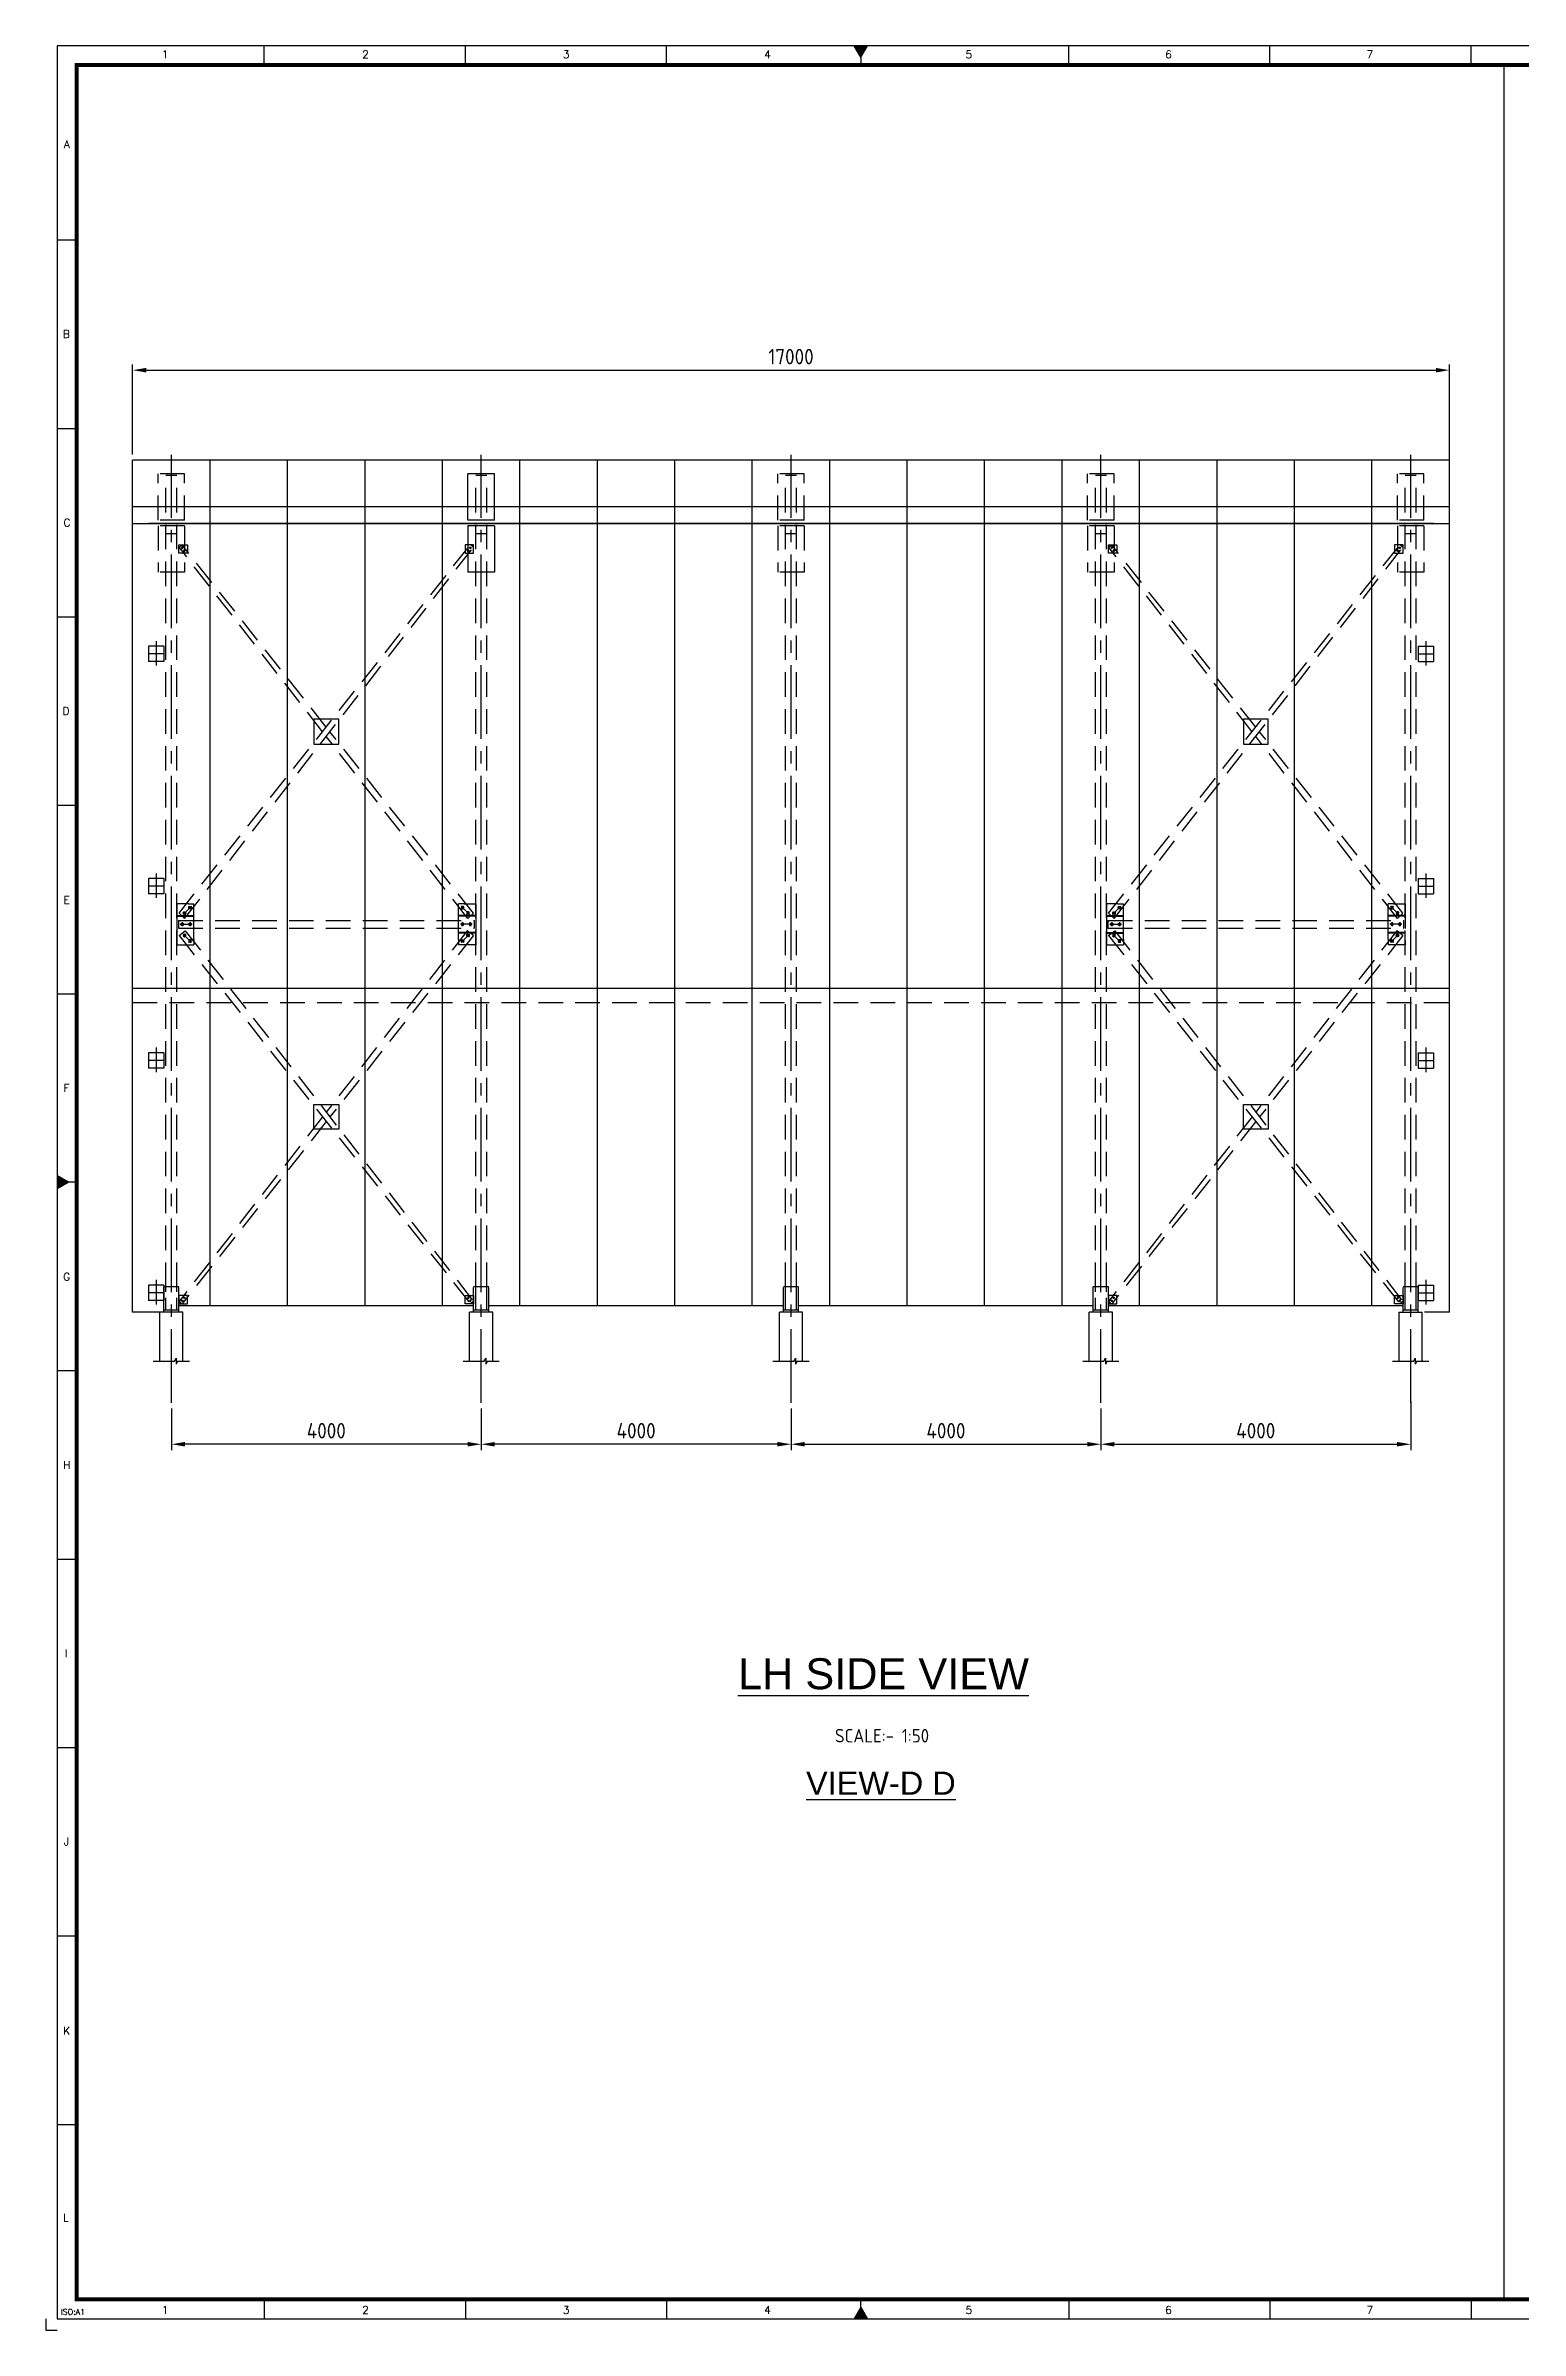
# Model space of a CAD drawing. Header units: millimetres. Extents: x -66 to 3621, y -1 to 3307.
# Drawn here: x 944 to 1325, y 2714 to 3304 of the extents above; entities that cross this region are included whole.
import ezdxf
from ezdxf.enums import TextEntityAlignment as Align

# ---------------------------------------------------------------- set-up
doc = ezdxf.new("R2010")
doc.units = ezdxf.units.MM
doc.linetypes.add('CENTER2', pattern=[28.575, 19.05, -3.175, 3.175, -3.175])
doc.linetypes.add('DASHED2', pattern=[9.525, 6.35, -3.175])
for name, color, linetype in [('BORDER', 6, 'Continuous'), ('MAIN-1', 7, 'Continuous'), ('MAIN-2', 7, 'Continuous')]:
    doc.layers.add(name, color=color, linetype=linetype)
doc.styles.add('ACISOTS', font='isocp.shx')
doc.styles.add('ROMANS', font='romans.shx', dxfattribs={"width": 0.8})
doc.styles.get("Standard").update_dxf_attribs({"font": 'arial.ttf'})
doc.dimstyles.new('ISO-25', dxfattribs={"dimtxt": 4, "dimasz": 3.5, "dimexe": 1.5, "dimexo": 1.5, "dimgap": 1.5, "dimtad": 1, "dimtxsty": 'Standard', "dimcen": 0, "dimadec": 0, "dimazin": 0, "dimtfac": 1, "dimtmove": 0, "dimatfit": 3, "dimfxl": 1, "dimarcsym": 0})

# ---------------------------------------------------------------- blocks, each defined once
blk = doc.blocks.new('A1B')
at = {"layer": 'BORDER', "color": 1}
for p, q in [((56.44, 585), (56.44, 590)), ((56.44, 585), (56.44, 590)), ((108.38, 585), (108.38, 590)), ((108.38, 585), (108.38, 590)), ((160.31, 585), (160.31, 590)), ((160.31, 585), (160.31, 590)), ((264.19, 585), (264.19, 590)), ((316.12, 585), (316.12, 590)), ((368.06, 585), (368.06, 590)), ((3, 539.83), (8, 539.83)), ((3, 491.17), (8, 491.17)), ((3, 442.5), (8, 442.5)), ((3, 393.84), (8, 393.84)), ((3, 345.17), (8, 345.17)), ((3, 247.84), (8, 247.84)), ((3, 199.17), (8, 199.17)), ((3, 150.51), (8, 150.51)), ((3, 101.84), (8, 101.84)), ((3, 53.17), (8, 53.17)), ((56.44, 8), (56.44, 3)), ((108.38, 8), (108.38, 3)), ((160.31, 8), (160.31, 3)), ((264.19, 8), (264.19, 3)), ((316.12, 8), (316.12, 3)), ((368.06, 8), (368.06, 3))]:
    blk.add_line(p, q, dxfattribs=at)
at = {"layer": 'BORDER'}
for p, q in [((210.5, 587), (208.77, 590)), ((210.5, 590), (210.5, 585)), ((210.5, 587), (212.23, 590)), ((210.5, 588), (210.5, 585)), ((210.5, 588), (210.5, 585)), ((6, 296.5), (3, 298.23)), ((8, 296.5), (3, 296.5)), ((6, 296.5), (3, 294.77)), ((210.5, 6), (208.77, 3)), ((210.5, 5), (210.5, 8)), ((210.5, 5), (210.5, 8)), ((210.5, 3), (210.5, 8)), ((210.5, 6), (212.23, 3))]:
    blk.add_line(p, q, dxfattribs=at)
blk.add_lwpolyline([(837, 3), (837, 590), (3, 590), (3, 3)], close=True, dxfattribs=at)
at = {"layer": 'BORDER', "const_width": 1}
blk.add_lwpolyline([(8, 8), (832, 8), (832, 585), (8, 585)], close=True, dxfattribs=at)
at = {"layer": 'BORDER', "color": 1}
blk.add_lwpolyline([(0, 3), (0, 0), (3, 0)], dxfattribs=at)
at = {"layer": 'BORDER'}
for points in [[(212.23, 590), (208.77, 590), (210.5, 587)], [(3, 298.23), (3, 294.77), (6, 296.5)], [(212.23, 3), (208.77, 3), (210.5, 6)]]:
    blk.add_solid(points, dxfattribs=at)
at = {"layer": 'BORDER', "color": 1, "style": 'ROMANS'}
for s, height, p in [('1', 2, (30.81, 586.75)), ('2', 2, (82.56, 586.75)), ('3', 2, (134.41, 586.75)), ('4', 2, (186.37, 586.75)), ('5', 2, (238.32, 586.75)), ('6', 2, (289.89, 586.75)), ('7', 2, (341.88, 586.75)), ('A', 2, (5.48, 563.52)), ('B', 2, (5.35, 514.55)), ('C', 2, (5.49, 465.84)), ('D', 2, (5.25, 417.17)), ('E', 2, (5.39, 368.4)), ('F', 2, (5.34, 319.81)), ('G', 2, (5.44, 271.07)), ('H', 2, (5.43, 222.46)), ('I', 2, (5.31, 173.82)), ('J', 2, (5.33, 125.23)), ('K', 2, (5.38, 76.36)), ('L', 2, (5.2, 28.07)), ('1', 2, (30.81, 4.25)), ('2', 2, (82.56, 4.25)), ('3', 2, (134.41, 4.25)), ('4', 2, (186.37, 4.25)), ('5', 2, (238.32, 4.25)), ('6', 2, (289.89, 4.25)), ('7', 2, (341.88, 4.25)), ('ISO:A1', 1.5, (7.03, 4))]:
    blk.add_text(s, height=height, dxfattribs=at).set_placement(p, align=Align.CENTER)
blk = doc.blocks.new('*D6201')
at = {"color": 0, "lineweight": -2}
for p, q in [((1216.71, 2952.35), (1216.71, 2941.66)), ((1296.71, 2954.16), (1296.71, 2941.66)), ((1220.21, 2943.16), (1293.21, 2943.16))]:
    blk.add_line(p, q, dxfattribs=at)
at = {"color": 0}
for points in [[(1220.21, 2943.75), (1220.21, 2942.58), (1216.71, 2943.16)], [(1293.21, 2942.58), (1293.21, 2943.75), (1296.71, 2943.16)]]:
    blk.add_solid(points, dxfattribs=at)
at = {"layer": 'Defpoints', "color": 0}
for p in [(1216.71, 2953.85), (1296.71, 2955.66), (1296.71, 2943.16)]:
    blk.add_point(p, dxfattribs=at)
at = {"color": 0, "insert": (1256.71, 2946.66), "char_height": 4, "attachment_point": 5, "style": 'ACISOTS'}
blk.add_mtext('4000', dxfattribs=at)
blk = doc.blocks.new('*D6202')
at = {"color": 0, "lineweight": -2}
for p, q in [((1136.71, 2952.35), (1136.71, 2941.66)), ((1216.71, 2952.35), (1216.71, 2941.66)), ((1140.21, 2943.16), (1213.21, 2943.16))]:
    blk.add_line(p, q, dxfattribs=at)
at = {"color": 0}
for points in [[(1140.21, 2943.75), (1140.21, 2942.58), (1136.71, 2943.16)], [(1213.21, 2942.58), (1213.21, 2943.75), (1216.71, 2943.16)]]:
    blk.add_solid(points, dxfattribs=at)
at = {"layer": 'Defpoints', "color": 0}
for p in [(1136.71, 2953.85), (1216.71, 2953.85), (1216.71, 2943.16)]:
    blk.add_point(p, dxfattribs=at)
at = {"color": 0, "insert": (1176.71, 2946.66), "char_height": 4, "attachment_point": 5, "style": 'ACISOTS'}
blk.add_mtext('4000', dxfattribs=at)
blk = doc.blocks.new('*D6203')
at = {"color": 0, "lineweight": -2}
for p, q in [((1056.71, 2952.35), (1056.71, 2941.66)), ((1136.71, 2952.35), (1136.71, 2941.66)), ((1133.21, 2943.16), (1060.21, 2943.16))]:
    blk.add_line(p, q, dxfattribs=at)
at = {"color": 0}
for points in [[(1060.21, 2943.75), (1060.21, 2942.58), (1056.71, 2943.16)], [(1133.21, 2942.58), (1133.21, 2943.75), (1136.71, 2943.16)]]:
    blk.add_solid(points, dxfattribs=at)
at = {"layer": 'Defpoints', "color": 0}
for p in [(1056.71, 2953.85), (1136.71, 2953.85), (1056.71, 2943.16)]:
    blk.add_point(p, dxfattribs=at)
at = {"color": 0, "insert": (1096.71, 2946.66), "char_height": 4, "attachment_point": 5, "style": 'ACISOTS'}
blk.add_mtext('4000', dxfattribs=at)
blk = doc.blocks.new('*D6204')
at = {"color": 0, "lineweight": -2}
for p, q in [((976.71, 2952.35), (976.71, 2941.66)), ((1056.71, 2952.35), (1056.71, 2941.66)), ((1053.21, 2943.16), (980.21, 2943.16))]:
    blk.add_line(p, q, dxfattribs=at)
at = {"color": 0}
for points in [[(980.21, 2943.75), (980.21, 2942.58), (976.71, 2943.16)], [(1053.21, 2942.58), (1053.21, 2943.75), (1056.71, 2943.16)]]:
    blk.add_solid(points, dxfattribs=at)
at = {"layer": 'Defpoints', "color": 0}
for p in [(976.71, 2953.85), (1056.71, 2953.85), (976.71, 2943.16)]:
    blk.add_point(p, dxfattribs=at)
at = {"color": 0, "insert": (1016.71, 2946.66), "char_height": 4, "attachment_point": 5, "style": 'ACISOTS'}
blk.add_mtext('4000', dxfattribs=at)
blk = doc.blocks.new('A$7E966B1D25363')
at = {"layer": 'MAIN-1'}
for p, q in [((0.1, 1.6), (0, 1.5)), ((0, 1.5), (0.1, 1.4)), ((0.2, 1.8), (0.1, 1.8)), ((0.1, 1.8), (0.1, 1.7)), ((0.1, 1.7), (0.1, 1.6)), ((0.1, 1.4), (0.1, 1.3)), ((0.1, 1.3), (0.1, 1.2)), ((0.1, 1.2), (0.2, 1.2)), ((0.3, 2), (0.2, 1.9)), ((0.2, 1.9), (0.2, 1.8)), ((0.2, 1.2), (0.2, 1.1)), ((0.2, 1.1), (0.3, 1)), ((0.4, 2.1), (0.3, 2.1)), ((0.3, 2.1), (0.3, 2)), ((0.3, 1), (0.3, 0.9)), ((0.3, 0.9), (0.4, 0.9)), ((0.5, 2.3), (0.4, 2.2)), ((0.4, 2.2), (0.4, 2.1)), ((0.4, 0.9), (0.4, 0.8)), ((0.4, 0.8), (0.5, 0.7)), ((0.6, 2.5), (0.5, 2.4)), ((0.5, 2.4), (0.5, 2.4)), ((0.5, 2.4), (0.5, 2.3)), ((0.5, 0.7), (0.5, 0.6)), ((0.5, 0.6), (0.5, 0.6)), ((0.5, 0.6), (0.6, 0.5)), ((0.7, 2.7), (0.6, 2.6)), ((0.6, 2.6), (0.6, 2.5)), ((0.6, 0.5), (0.6, 0.4)), ((0.6, 0.4), (0.7, 0.3)), ((0.8, 2.8), (0.7, 2.7)), ((0.7, 2.7), (0.7, 2.7)), ((0.7, 0.3), (0.7, 0.3)), ((0.7, 0.3), (0.8, 0.2)), ((0.9, 3), (0.8, 2.9)), ((0.8, 2.9), (0.8, 2.8)), ((0.8, 0.2), (0.8, 0.1)), ((0.8, 0.1), (0.9, 0)), ((1, 3), (0.9, 3)), ((0.9, 0), (1, 0)), ((1.1, 3), (1, 3)), ((1, 0), (1.1, 0)), ((1.2, 3), (1.1, 3)), ((1.1, 0), (1.2, 0)), ((1.3, 3), (1.2, 3)), ((1.2, 0), (1.3, 0)), ((1.4, 3), (1.3, 3)), ((1.3, 3), (1.3, 3)), ((1.3, 0), (1.3, 0)), ((1.3, 0), (1.4, 0)), ((1.5, 3), (1.4, 3)), ((1.4, 0), (1.5, 0)), ((1.6, 3), (1.5, 3)), ((1.5, 0), (1.6, 0)), ((1.7, 3), (1.6, 3)), ((1.6, 0), (1.7, 0)), ((1.8, 3), (1.7, 3)), ((1.7, 0), (1.8, 0)), ((1.9, 3), (1.8, 3)), ((1.8, 0), (1.9, 0)), ((2, 3), (1.9, 3)), ((1.9, 3), (1.9, 3)), ((1.9, 0), (1.9, 0)), ((1.9, 0), (2, 0)), ((2.1, 3), (2, 3)), ((2, 0), (2.1, 0)), ((2.2, 3), (2.1, 3)), ((2.1, 0), (2.2, 0)), ((2.3, 3), (2.2, 3)), ((2.2, 0), (2.3, 0)), ((2.4, 3), (2.3, 3)), ((2.3, 0), (2.4, 0)), ((2.5, 3), (2.4, 3)), ((2.4, 0), (2.5, 0)), ((2.6, 3), (2.5, 3)), ((2.5, 0), (2.6, 0)), ((2.6, 2.9), (2.6, 3)), ((2.7, 2.8), (2.6, 2.9)), ((2.6, 0.1), (2.7, 0.2)), ((2.6, 0), (2.6, 0.1)), ((2.7, 2.7), (2.7, 2.8)), ((2.8, 2.7), (2.7, 2.7)), ((2.7, 0.2), (2.7, 0.3)), ((2.7, 0.3), (2.8, 0.3)), ((2.8, 2.6), (2.8, 2.7)), ((2.9, 2.5), (2.8, 2.6)), ((2.8, 0.4), (2.9, 0.5)), ((2.8, 0.3), (2.8, 0.4)), ((2.9, 2.4), (2.9, 2.5)), ((3, 2.4), (2.9, 2.4)), ((2.9, 0.5), (2.9, 0.6)), ((2.9, 0.6), (3, 0.6)), ((3, 2.3), (3, 2.4)), ((3.1, 2.2), (3, 2.3)), ((3, 0.7), (3.1, 0.8)), ((3, 0.6), (3, 0.7)), ((3.1, 2.1), (3.1, 2.2)), ((3.2, 2), (3.1, 2.1)), ((3.1, 2.1), (3.1, 2.1)), ((3.1, 0.9), (3.2, 1)), ((3.1, 0.8), (3.1, 0.9)), ((3.1, 0.9), (3.1, 0.9)), ((3.2, 1.9), (3.2, 2)), ((3.3, 1.8), (3.2, 1.9)), ((3.2, 1.1), (3.3, 1.2)), ((3.2, 1), (3.2, 1.1)), ((3.4, 1.7), (3.3, 1.8)), ((3.3, 1.8), (3.3, 1.8)), ((3.3, 1.2), (3.4, 1.3)), ((3.3, 1.2), (3.3, 1.2)), ((3.4, 1.6), (3.4, 1.7)), ((3.5, 1.5), (3.4, 1.6)), ((3.4, 1.4), (3.5, 1.5)), ((3.4, 1.3), (3.4, 1.4))]:
    blk.add_line(p, q, dxfattribs=at)
for radius, start, end in [(1.37, 0, 180), (1.37, 180, 0), (1, 0, 180), (1, 180, 0), (0.865, 0, 180), (0.865, 180, 0)]:
    blk.add_arc((1.7, 1.5), radius, start, end, dxfattribs=at)
at = {"layer": 'MAIN-2'}
for p, q in [((0, 1.5), (0, 1.5)), ((0.9, 3), (0.9, 3)), ((0.9, 0), (0.9, 0)), ((2.6, 3), (2.6, 3)), ((2.6, 0), (2.6, 0)), ((3.5, 1.5), (3.5, 1.5))]:
    blk.add_line(p, q, dxfattribs=at)
for radius, start, end in [(1.37, 0, 180), (1.37, 180, 0), (1, 0, 180), (1, 180, 0)]:
    blk.add_arc((1.7, 1.5), radius, start, end, dxfattribs=at)
blk = doc.blocks.new('*D6205')
at = {"color": 0, "lineweight": -2}
for p, q in [((966.71, 3198.78), (966.71, 3222.04)), ((1306.71, 3198.78), (1306.71, 3222.04)), ((970.21, 3220.54), (1303.21, 3220.54))]:
    blk.add_line(p, q, dxfattribs=at)
at = {"color": 0}
for points in [[(970.21, 3221.12), (970.21, 3219.95), (966.71, 3220.54)], [(1303.21, 3219.95), (1303.21, 3221.12), (1306.71, 3220.54)]]:
    blk.add_solid(points, dxfattribs=at)
at = {"layer": 'Defpoints', "color": 0}
for p in [(1306.71, 3220.54), (966.71, 3197.28), (1306.71, 3197.28)]:
    blk.add_point(p, dxfattribs=at)
at = {"color": 0, "insert": (1136.71, 3224.04), "char_height": 4, "attachment_point": 5, "style": 'ACISOTS'}
blk.add_mtext('17000', dxfattribs=at)
blk = doc.blocks.new('A$7E9AD11132629D')
for p, q in [((1.66, 0.77), (1.66, 13.43)), ((7.66, 0.77), (7.66, 13.43)), ((0, 0.77), (5.45, 0.77)), ((5.45, 0.77), (5.86, 1.53)), ((5.86, 1.53), (5.86, 0)), ((6.26, 0.77), (5.86, 0)), ((6.26, 0.77), (9.32, 0.77))]:
    blk.add_line(p, q)

msp = doc.modelspace()

# ---------------------------------------------------------------- linework, layer by layer
for p, q in [((1320.7232, 3299.33669), (1320.7232, 2722.33669)), ((1306.70716, 2977.27745), (1306.70716, 3198.6336)), ((1060.13516, 3193.79365), (1053.27916, 3193.79365)), ((1053.27916, 3181.80035), (1053.27916, 3193.79365)), ((1058.12516, 3193.35513), (1055.28916, 3193.35513)), ((1060.13516, 3181.80035), (1060.13516, 3193.79365)), ((1302.62516, 3180.91725), (970.78916, 3180.91725)), ((1060.13516, 3181.80035), (1053.27916, 3181.80035)), ((1060.13516, 3180.3546), (1053.27916, 3180.3546)), ((1053.27916, 3180.3546), (1053.27916, 3168.34835)), ((1060.13516, 3180.3546), (1060.13516, 3168.34835)), ((1053.71534, 3174.85554), (1054.0881, 3174.48279)), ((1053.71534, 3174.85554), (1054.0881, 3174.48279)), ((1054.71532, 3174.83751), (1053.90716, 3175.42648)), ((1058.12516, 3178.25458), (1055.28916, 3178.25458)), ((1053.20261, 3174.07529), (1053.57536, 3173.70254)), ((1053.20261, 3174.07529), (1053.57536, 3173.70254)), ((1060.13516, 3168.34835), (1053.27916, 3168.34835)), ((978.69674, 3080.32525), (980.12129, 3078.90069)), ((978.69674, 3080.32525), (980.12129, 3078.90069)), ((979.7382, 3079.9525), (981.89792, 3082.11222)), ((979.7382, 3080.698), (980.4837, 3079.9525)), ((981.15241, 3082.11222), (981.89792, 3081.36671)), ((1052.26192, 3082.11222), (1051.51641, 3081.36671)), ((1053.67613, 3079.9525), (1051.51641, 3082.11222)), ((1053.67613, 3080.698), (1052.93062, 3079.9525)), ((1054.71759, 3080.32525), (1053.29303, 3078.90069)), ((1054.71759, 3080.32525), (1053.29303, 3078.90069)), ((1218.69674, 3080.32525), (1220.12129, 3078.90069)), ((1219.7382, 3079.9525), (1221.89792, 3082.11222)), ((1219.7382, 3080.698), (1220.4837, 3079.9525)), ((1221.15241, 3082.11222), (1221.89792, 3081.36671)), ((978.52516, 3078.43946), (978.52516, 3076.43946)), ((978.69674, 3074.55368), (980.31304, 3075.73162)), ((978.99801, 3077.43946), (982.05231, 3077.43946)), ((979.52516, 3077.96662), (979.52516, 3076.91231)), ((979.7382, 3074.18093), (980.4837, 3074.92643)), ((979.7382, 3074.92643), (981.89792, 3072.76671)), ((979.7382, 3074.18093), (980.4837, 3074.92643)), ((979.7382, 3074.92643), (981.89792, 3072.76671)), ((981.52516, 3077.96662), (981.52516, 3076.91231)), ((1054.41631, 3077.43946), (1051.36201, 3077.43946)), ((1053.67613, 3074.92643), (1051.51641, 3072.76671)), ((1053.67613, 3074.92643), (1051.51641, 3072.76671)), ((1051.88916, 3077.96662), (1051.88916, 3076.91231)), ((1053.67613, 3074.18093), (1052.93062, 3074.92643)), ((1053.67613, 3074.18093), (1052.93062, 3074.92643)), ((1054.71759, 3074.55368), (1053.10128, 3075.73162)), ((1054.71759, 3074.55368), (1053.10128, 3075.73162)), ((1054.71759, 3074.55368), (1053.10128, 3075.73162)), ((1053.88916, 3077.96662), (1053.88916, 3076.91231)), ((1054.88916, 3078.43946), (1054.88916, 3076.43946)), ((1218.52516, 3078.43946), (1218.52516, 3076.43946)), ((1218.69674, 3074.55368), (1220.31304, 3075.73162)), ((1218.69674, 3074.55368), (1220.31304, 3075.73162)), ((1218.99801, 3077.43946), (1222.05231, 3077.43946)), ((1219.52516, 3077.96662), (1219.52516, 3076.91231)), ((1219.7382, 3074.18093), (1220.4837, 3074.92643)), ((1219.7382, 3074.92643), (1221.89792, 3072.76671)), ((1219.7382, 3074.18093), (1220.4837, 3074.92643)), ((1219.7382, 3074.92643), (1221.89792, 3072.76671)), ((1221.52516, 3077.96662), (1221.52516, 3076.91231)), ((981.15241, 3072.76671), (981.89792, 3073.51222)), ((981.15241, 3072.76671), (981.89792, 3073.51222)), ((1052.26192, 3072.76671), (1051.51641, 3073.51222)), ((1052.26192, 3072.76671), (1051.51641, 3073.51222)), ((1221.15241, 3072.76671), (1221.89792, 3073.51222)), ((1221.15241, 3072.76671), (1221.89792, 3073.51222)), ((974.74716, 2977.27745), (974.74716, 2983.77745)), ((978.69901, 2980.04142), (979.50716, 2979.45245)), ((979.69898, 2980.02339), (979.32623, 2980.39614)), ((979.69898, 2980.02339), (979.32623, 2980.39614)), ((980.21172, 2980.80364), (979.83896, 2981.17639)), ((980.21172, 2980.80364), (979.83896, 2981.17639)), ((1053.20261, 2980.80364), (1053.57536, 2981.17639)), ((1053.20261, 2980.80364), (1053.57536, 2981.17639)), ((1053.71534, 2980.02339), (1054.0881, 2980.39614)), ((1053.71534, 2980.02339), (1054.0881, 2980.39614)), ((1054.71532, 2980.04142), (1053.90716, 2979.45245)), ((1218.66716, 2983.77745), (1214.74716, 2983.77745)), ((1214.74716, 2977.27745), (1214.74716, 2983.77745)), ((1218.66716, 2977.27745), (1218.66716, 2983.77745)), ((1218.69901, 2980.04142), (1219.50716, 2979.45245)), ((1219.69898, 2980.02339), (1219.32623, 2980.39614)), ((1219.69898, 2980.02339), (1219.32623, 2980.39614)), ((1220.21172, 2980.80364), (1219.83896, 2981.17639)), ((1220.21172, 2980.80364), (1219.83896, 2981.17639)), ((974.74716, 2977.27745), (966.70716, 2977.27745)), ((979.70716, 2977.27745), (973.70716, 2977.27745)), ((978.66716, 2977.77745), (974.74716, 2977.77745)), ((1054.74716, 2978.87745), (978.66716, 2978.87745)), ((1059.70716, 2977.27745), (1053.70716, 2977.27745)), ((1058.66716, 2977.77745), (1054.74716, 2977.77745)), ((1134.74716, 2978.87745), (1058.66716, 2978.87745)), ((1139.70716, 2977.27745), (1133.70716, 2977.27745)), ((1214.74716, 2978.87745), (1138.66716, 2978.87745)), ((1219.70716, 2977.27745), (1213.70716, 2977.27745)), ((1218.66716, 2977.77745), (1214.74716, 2977.77745)), ((1294.74716, 2978.87745), (1218.66716, 2978.87745)), ((1293.70716, 2977.27745), (1299.70716, 2977.27745)), ((1293.70716, 2964.61914), (1293.70716, 2977.27745)), ((1299.70716, 2964.61914), (1299.70716, 2977.27745)), ((1306.70716, 2977.27745), (1300.27916, 2977.27745)), ((1292.0462, 2964.61914), (1297.49992, 2964.61914)), ((1297.49992, 2964.61914), (1297.90502, 2965.38636)), ((1297.90502, 2965.38636), (1297.90502, 2963.85191)), ((1298.31011, 2964.61914), (1297.90502, 2963.85191)), ((1298.31011, 2964.61914), (1301.36812, 2964.61914))]:
    msp.add_line(p, q)
at = {"color": 3, "linetype": 'CENTER2'}
for p, q in [((976.70716, 2953.8472), (976.70716, 3198.6336)), ((1056.70716, 2953.8472), (1056.70716, 3198.6336)), ((1136.70716, 2953.8472), (1136.70716, 3198.6336)), ((1216.70716, 2953.8472), (1216.70716, 3198.6336)), ((1296.70716, 2953.8472), (1296.70716, 3198.6336)), ((972.78916, 3150.59048), (972.78916, 3144.28857)), ((1300.62516, 3150.59048), (1300.62516, 3144.28857)), ((972.78916, 3090.59048), (972.78916, 3084.28857)), ((1300.62516, 3090.59048), (1300.62516, 3084.28857)), ((972.78916, 3045.59048), (972.78916, 3039.28857)), ((1300.62516, 3045.59048), (1300.62516, 3039.28857)), ((972.78916, 2985.59048), (972.78916, 2979.28857)), ((1300.62516, 2985.59048), (1300.62516, 2979.28857))]:
    msp.add_line(p, q, dxfattribs=at)
at = {"color": 6}
for p, q in [((1306.70716, 3197.27745), (966.70716, 3197.27745)), ((966.70716, 3185.33701), (1306.70716, 3185.33701))]:
    msp.add_line(p, q, dxfattribs=at)
at = {"color": 4}
for p, q in [((966.70716, 2977.27745), (966.70716, 3197.27745)), ((986.70716, 2978.87745), (986.70716, 3197.27745)), ((1006.70716, 2978.87745), (1006.70716, 3197.27745)), ((1026.70716, 2978.87745), (1026.70716, 3197.27745)), ((1046.70716, 2978.87745), (1046.70716, 3197.27745)), ((1066.70716, 2978.87745), (1066.70716, 3197.27745)), ((1086.70716, 2978.87745), (1086.70716, 3197.27745)), ((1106.70716, 2978.87745), (1106.70716, 3197.27745)), ((1126.70716, 2978.87745), (1126.70716, 3197.27745)), ((1146.70716, 2978.87745), (1146.70716, 3197.27745)), ((1166.70716, 2978.87745), (1166.70716, 3197.27745)), ((1186.70716, 2978.87745), (1186.70716, 3197.27745)), ((1206.70716, 2978.87745), (1206.70716, 3197.27745)), ((1226.70716, 2978.87745), (1226.70716, 3197.27745)), ((1246.70716, 2978.87745), (1246.70716, 3197.27745)), ((1266.70716, 2978.87745), (1266.70716, 3197.27745)), ((1286.70716, 2978.87745), (1286.70716, 3197.27745)), ((966.70716, 3180.91725), (1306.70716, 3180.91725)), ((966.70716, 3060.91725), (1306.70716, 3060.91725))]:
    msp.add_line(p, q, dxfattribs=at)
at = {"color": 2, "linetype": 'DASHED2'}
for p, q in [((980.13516, 3193.79365), (973.27916, 3193.79365)), ((973.27916, 3181.80035), (973.27916, 3193.79365)), ((975.28916, 2983.77745), (975.28916, 3193.35513)), ((978.12516, 3193.35513), (975.28916, 3193.35513)), ((978.12516, 2983.77745), (978.12516, 3193.35513)), ((980.13516, 3181.80035), (980.13516, 3193.79365)), ((1055.28916, 2983.77745), (1055.28916, 3193.35513)), ((1058.12516, 2983.77745), (1058.12516, 3193.35513)), ((1140.13516, 3193.79365), (1133.27916, 3193.79365)), ((1133.27916, 3181.80035), (1133.27916, 3193.79365)), ((1135.28916, 2983.77745), (1135.28916, 3193.35513)), ((1138.12516, 3193.35513), (1135.28916, 3193.35513)), ((1138.12516, 2983.77745), (1138.12516, 3193.35513)), ((1140.13516, 3181.80035), (1140.13516, 3193.79365)), ((1220.13516, 3193.79365), (1213.27916, 3193.79365)), ((1213.27916, 3181.80035), (1213.27916, 3193.79365)), ((1215.28916, 2983.77745), (1215.28916, 3193.35513)), ((1218.12516, 3193.35513), (1215.28916, 3193.35513)), ((1218.12516, 2983.77745), (1218.12516, 3193.35513)), ((1220.13516, 3181.80035), (1220.13516, 3193.79365)), ((1300.13516, 3193.79365), (1293.27916, 3193.79365)), ((1293.27916, 3181.80035), (1293.27916, 3193.79365)), ((1295.28916, 2983.77745), (1295.28916, 3193.35513)), ((1298.12516, 3193.35513), (1295.28916, 3193.35513)), ((1298.12516, 2983.77745), (1298.12516, 3193.35513)), ((1300.13516, 3181.80035), (1300.13516, 3193.79365)), ((980.13516, 3181.80035), (973.27916, 3181.80035)), ((980.13516, 3180.3546), (973.27916, 3180.3546)), ((973.27916, 3180.3546), (973.27916, 3168.34835)), ((980.13516, 3180.3546), (980.13516, 3168.34835)), ((1140.13516, 3181.80035), (1133.27916, 3181.80035)), ((1140.13516, 3180.3546), (1133.27916, 3180.3546)), ((1133.27916, 3180.3546), (1133.27916, 3168.34835)), ((1140.13516, 3180.3546), (1140.13516, 3168.34835)), ((1220.13516, 3181.80035), (1213.27916, 3181.80035)), ((1220.13516, 3180.3546), (1213.27916, 3180.3546)), ((1213.27916, 3180.3546), (1213.27916, 3168.34835)), ((1220.13516, 3180.3546), (1220.13516, 3168.34835)), ((1300.13516, 3181.80035), (1293.27916, 3181.80035)), ((1300.13516, 3180.3546), (1293.27916, 3180.3546)), ((1293.27916, 3180.3546), (1293.27916, 3168.34835)), ((1300.13516, 3180.3546), (1300.13516, 3168.34835)), ((978.12516, 3178.25458), (975.28916, 3178.25458)), ((978.69674, 3080.32525), (1053.90716, 3175.42648)), ((978.69901, 3174.83751), (979.50716, 3175.42648)), ((1015.75297, 3127.18169), (978.69901, 3174.83751)), ((979.69898, 3174.85554), (979.32623, 3174.48279)), ((979.69898, 3174.85554), (979.32623, 3174.48279)), ((1016.70716, 3128.38824), (979.50716, 3175.42648)), ((980.12129, 3078.90069), (1054.71532, 3174.83751)), ((1138.12516, 3178.25458), (1135.28916, 3178.25458)), ((1218.12516, 3178.25458), (1215.28916, 3178.25458)), ((1218.69674, 3080.32525), (1293.90716, 3175.42648)), ((1218.69901, 3174.83751), (1219.50716, 3175.42648)), ((1255.75297, 3127.18169), (1218.69901, 3174.83751)), ((1219.69898, 3174.85554), (1219.32623, 3174.48279)), ((1219.69898, 3174.85554), (1219.32623, 3174.48279)), ((1256.70716, 3128.38824), (1219.50716, 3175.42648)), ((1220.12129, 3078.90069), (1294.71532, 3174.83751)), ((1293.71534, 3174.85554), (1294.0881, 3174.48279)), ((1293.71534, 3174.85554), (1294.0881, 3174.48279)), ((1294.71532, 3174.83751), (1293.90716, 3175.42648)), ((1298.12516, 3178.25458), (1295.28916, 3178.25458)), ((980.13516, 3168.34835), (973.27916, 3168.34835)), ((980.21172, 3174.07529), (979.83896, 3173.70254)), ((980.21172, 3174.07529), (979.83896, 3173.70254)), ((1140.13516, 3168.34835), (1133.27916, 3168.34835)), ((1220.13516, 3168.34835), (1213.27916, 3168.34835)), ((1220.21172, 3174.07529), (1219.83896, 3173.70254)), ((1220.21172, 3174.07529), (1219.83896, 3173.70254)), ((1293.20261, 3174.07529), (1293.57536, 3173.70254)), ((1293.20261, 3174.07529), (1293.57536, 3173.70254)), ((1300.13516, 3168.34835), (1293.27916, 3168.34835)), ((974.78916, 3149.27745), (970.78916, 3149.27745)), ((970.78916, 3149.27745), (970.78916, 3145.27745)), ((974.78916, 3147.27745), (970.78916, 3147.27745)), ((974.78916, 3145.27745), (970.78916, 3145.27745)), ((974.78916, 3149.27745), (974.78916, 3145.27745)), ((1298.62516, 3149.27745), (1298.62516, 3145.27745)), ((1298.62516, 3149.27745), (1302.62516, 3149.27745)), ((1298.62516, 3147.27745), (1302.62516, 3147.27745)), ((1298.62516, 3145.27745), (1302.62516, 3145.27745)), ((1302.62516, 3149.27745), (1302.62516, 3145.27745)), ((1054.71759, 3080.32525), (1017.66136, 3127.18169)), ((1294.71759, 3080.32525), (1257.66136, 3127.18169)), ((1053.29303, 3078.90069), (1016.70716, 3125.95449)), ((1293.29303, 3078.90069), (1256.70716, 3125.95449)), ((974.78916, 3089.27745), (970.78916, 3089.27745)), ((970.78916, 3089.27745), (970.78916, 3085.27745)), ((974.78916, 3087.27745), (970.78916, 3087.27745)), ((974.78916, 3089.27745), (974.78916, 3085.27745)), ((1298.62516, 3089.27745), (1298.62516, 3085.27745)), ((1298.62516, 3089.27745), (1302.62516, 3089.27745)), ((1298.62516, 3087.27745), (1302.62516, 3087.27745)), ((1302.62516, 3089.27745), (1302.62516, 3085.27745)), ((974.78916, 3085.27745), (970.78916, 3085.27745)), ((981.11095, 3082.73946), (982.52516, 3082.73946)), ((982.52516, 3081.32525), (982.52516, 3082.73946)), ((1052.30338, 3082.73946), (1050.88916, 3082.73946)), ((1050.88916, 3081.32525), (1050.88916, 3082.73946)), ((1221.11095, 3082.73946), (1222.52516, 3082.73946)), ((1222.52516, 3081.32525), (1222.52516, 3082.73946)), ((1292.30338, 3082.73946), (1290.88916, 3082.73946)), ((1290.88916, 3081.32525), (1290.88916, 3082.73946)), ((1292.26192, 3082.11222), (1291.51641, 3081.36671)), ((1293.67613, 3079.9525), (1291.51641, 3082.11222)), ((1293.67613, 3080.698), (1292.93062, 3079.9525)), ((1294.71759, 3080.32525), (1293.29303, 3078.90069)), ((1298.62516, 3085.27745), (1302.62516, 3085.27745)), ((978.12516, 3079.72525), (982.52516, 3079.72525)), ((978.12516, 3079.52525), (982.52516, 3079.52525)), ((978.52516, 3078.43946), (1054.88916, 3078.43946)), ((978.52516, 3076.43946), (1054.88916, 3076.43946)), ((978.69674, 3074.55368), (1053.90716, 2979.45245)), ((980.31304, 3075.73162), (1054.71532, 2980.04142)), ((980.31304, 3075.73162), (1016.70716, 3028.92444)), ((982.52516, 3076.43946), (982.52516, 3078.43946)), ((1053.10128, 3075.73162), (1016.70716, 3028.92444)), ((1054.71759, 3074.55368), (1017.66136, 3027.69723)), ((1055.28916, 3079.72525), (1050.88916, 3079.72525)), ((1055.28916, 3079.52525), (1050.88916, 3079.52525)), ((1050.88916, 3076.43946), (1050.88916, 3078.43946)), ((1055.28916, 3075.35368), (1050.88916, 3075.35368)), ((1055.28916, 3075.35368), (1050.88916, 3075.35368)), ((1055.28916, 3075.15368), (1050.88916, 3075.15368)), ((1055.28916, 3075.15368), (1050.88916, 3075.15368)), ((1218.12516, 3079.72525), (1222.52516, 3079.72525)), ((1218.12516, 3079.52525), (1222.52516, 3079.52525)), ((1218.12516, 3075.35368), (1222.52516, 3075.35368)), ((1218.12516, 3075.35368), (1222.52516, 3075.35368)), ((1218.12516, 3075.15368), (1222.52516, 3075.15368)), ((1218.12516, 3075.15368), (1222.52516, 3075.15368)), ((1218.52516, 3078.43946), (1294.88916, 3078.43946)), ((1218.52516, 3076.43946), (1294.88916, 3076.43946)), ((1218.69674, 3074.55368), (1293.90716, 2979.45245)), ((1220.31304, 3075.73162), (1294.71532, 2980.04142)), ((1222.52516, 3076.43946), (1222.52516, 3078.43946)), ((1293.10128, 3075.73162), (1256.70716, 3028.92444)), ((1294.71759, 3074.55368), (1257.66136, 3027.69723)), ((1295.28916, 3079.72525), (1290.88916, 3079.72525)), ((1295.28916, 3079.52525), (1290.88916, 3079.52525)), ((1290.88916, 3076.43946), (1290.88916, 3078.43946)), ((1295.28916, 3075.35368), (1290.88916, 3075.35368)), ((1295.28916, 3075.35368), (1290.88916, 3075.35368)), ((1295.28916, 3075.15368), (1290.88916, 3075.15368)), ((1295.28916, 3075.15368), (1290.88916, 3075.15368)), ((1294.41631, 3077.43946), (1291.36201, 3077.43946)), ((1293.67613, 3074.92643), (1291.51641, 3072.76671)), ((1293.67613, 3074.92643), (1291.51641, 3072.76671)), ((1291.88916, 3077.96662), (1291.88916, 3076.91231)), ((1293.67613, 3074.18093), (1292.93062, 3074.92643)), ((1293.67613, 3074.18093), (1292.93062, 3074.92643)), ((1294.71759, 3074.55368), (1293.10128, 3075.73162)), ((1294.71759, 3074.55368), (1293.10128, 3075.73162)), ((1293.88916, 3077.96662), (1293.88916, 3076.91231)), ((1294.88916, 3078.43946), (1294.88916, 3076.43946)), ((981.11095, 3072.13946), (982.52516, 3072.13946)), ((981.11095, 3072.13946), (982.52516, 3072.13946)), ((982.52516, 3073.55368), (982.52516, 3072.13946)), ((982.52516, 3073.55368), (982.52516, 3072.13946)), ((1050.88916, 3073.55368), (1050.88916, 3072.13946)), ((1050.88916, 3073.55368), (1050.88916, 3072.13946)), ((1052.30338, 3072.13946), (1050.88916, 3072.13946)), ((1052.30338, 3072.13946), (1050.88916, 3072.13946)), ((1221.11095, 3072.13946), (1222.52516, 3072.13946)), ((1221.11095, 3072.13946), (1222.52516, 3072.13946)), ((1222.52516, 3073.55368), (1222.52516, 3072.13946)), ((1222.52516, 3073.55368), (1222.52516, 3072.13946)), ((1290.88916, 3073.55368), (1290.88916, 3072.13946)), ((1290.88916, 3073.55368), (1290.88916, 3072.13946)), ((1292.30338, 3072.13946), (1290.88916, 3072.13946)), ((1292.30338, 3072.13946), (1290.88916, 3072.13946)), ((1292.26192, 3072.76671), (1291.51641, 3073.51222)), ((1292.26192, 3072.76671), (1291.51641, 3073.51222)), ((966.70716, 3057.27745), (1306.70716, 3057.27745)), ((974.78916, 3044.27745), (970.78916, 3044.27745)), ((970.78916, 3044.27745), (970.78916, 3040.27745)), ((974.78916, 3042.27745), (970.78916, 3042.27745)), ((974.78916, 3040.27745), (970.78916, 3040.27745)), ((974.78916, 3044.27745), (974.78916, 3040.27745)), ((1298.62516, 3044.27745), (1298.62516, 3040.27745)), ((1298.62516, 3044.27745), (1302.62516, 3044.27745)), ((1298.62516, 3042.27745), (1302.62516, 3042.27745)), ((1298.62516, 3040.27745), (1302.62516, 3040.27745)), ((1302.62516, 3044.27745), (1302.62516, 3040.27745)), ((1015.75297, 3027.69723), (978.69901, 2980.04142)), ((1255.75297, 3027.69723), (1218.69901, 2980.04142)), ((1016.70716, 3026.49069), (979.50716, 2979.45245)), ((1256.70716, 3026.49069), (1219.50716, 2979.45245)), ((974.78916, 2984.27745), (970.78916, 2984.27745)), ((970.78916, 2984.27745), (970.78916, 2980.27745)), ((974.78916, 2982.27745), (970.78916, 2982.27745)), ((974.78916, 2980.27745), (970.78916, 2980.27745)), ((978.66716, 2983.77745), (974.74716, 2983.77745)), ((974.78916, 2984.27745), (974.78916, 2980.27745)), ((978.66716, 2977.27745), (978.66716, 2983.77745)), ((1058.66716, 2983.77745), (1054.74716, 2983.77745)), ((1054.74716, 2977.27745), (1054.74716, 2983.77745)), ((1055.28916, 2977.77745), (1055.28916, 2983.77745)), ((1058.12516, 2977.77745), (1058.12516, 2983.77745)), ((1058.66716, 2977.27745), (1058.66716, 2983.77745)), ((1138.66716, 2983.77745), (1134.74716, 2983.77745)), ((1134.74716, 2977.27745), (1134.74716, 2983.77745)), ((1135.28916, 2977.77745), (1135.28916, 2983.77745)), ((1138.12516, 2977.77745), (1138.12516, 2983.77745)), ((1138.66716, 2977.27745), (1138.66716, 2983.77745)), ((1293.20261, 2980.80364), (1293.57536, 2981.17639)), ((1293.20261, 2980.80364), (1293.57536, 2981.17639)), ((1293.71534, 2980.02339), (1294.0881, 2980.39614)), ((1293.71534, 2980.02339), (1294.0881, 2980.39614)), ((1294.71532, 2980.04142), (1293.90716, 2979.45245)), ((1298.66716, 2983.77745), (1294.74716, 2983.77745)), ((1294.74716, 2977.27745), (1294.74716, 2983.77745)), ((1295.28916, 2977.77745), (1295.28916, 2983.77745)), ((1298.12516, 2977.77745), (1298.12516, 2983.77745)), ((1298.62516, 2984.27745), (1298.62516, 2980.27745)), ((1298.62516, 2984.27745), (1302.62516, 2984.27745)), ((1298.62516, 2982.27745), (1302.62516, 2982.27745)), ((1298.62516, 2980.27745), (1302.62516, 2980.27745)), ((1298.66716, 2977.27745), (1298.66716, 2983.77745)), ((1302.62516, 2984.27745), (1302.62516, 2980.27745)), ((1138.66716, 2977.77745), (1134.74716, 2977.77745)), ((1298.66716, 2977.77745), (1294.74716, 2977.77745))]:
    msp.add_line(p, q, dxfattribs=at)
at = {"color": 2, "linetype": 'DASHED2', "ltscale": 0.5}
for p, q in [((975.28916, 2977.77745), (975.28916, 2983.77745)), ((978.12516, 2977.77745), (978.12516, 2983.77745)), ((1215.28916, 2977.77745), (1215.28916, 2983.77745)), ((1218.12516, 2977.77745), (1218.12516, 2983.77745))]:
    msp.add_line(p, q, dxfattribs=at)
at = {"color": 2, "linetype": 'DASHED2'}
for points in [[(980.86716, 3175.42648), (980.86716, 3173.27648), (978.66716, 3173.27648), (978.66716, 3175.42648)], [(1052.54716, 3175.42648), (1052.54716, 3173.27648), (1054.74716, 3173.27648), (1054.74716, 3175.42648)], [(1220.86716, 3175.42648), (1220.86716, 3173.27648), (1218.66716, 3173.27648), (1218.66716, 3175.42648)], [(1292.54716, 3175.42648), (1292.54716, 3173.27648), (1294.74716, 3173.27648), (1294.74716, 3175.42648)], [(980.86716, 2979.45245), (980.86716, 2981.60245), (978.66716, 2981.60245), (978.66716, 2979.45245)], [(1052.54716, 2979.45245), (1052.54716, 2981.60245), (1054.74716, 2981.60245), (1054.74716, 2979.45245)], [(1220.86716, 2979.45245), (1220.86716, 2981.60245), (1218.66716, 2981.60245), (1218.66716, 2979.45245)], [(1292.54716, 2979.45245), (1292.54716, 2981.60245), (1294.74716, 2981.60245), (1294.74716, 2979.45245)]]:
    msp.add_lwpolyline(points, close=True, dxfattribs=at)
for points in [[(1013.50716, 3123.97137), (1019.90716, 3123.97137), (1019.90716, 3130.37137), (1013.50716, 3130.37137)], [(1253.50716, 3123.97137), (1259.90716, 3123.97137), (1259.90716, 3130.37137), (1253.50716, 3130.37137)], [(1013.50716, 3030.90756), (1019.90716, 3030.90756), (1019.90716, 3024.50756), (1013.50716, 3024.50756)], [(1253.50716, 3030.90756), (1259.90716, 3030.90756), (1259.90716, 3024.50756), (1253.50716, 3024.50756)]]:
    msp.add_lwpolyline(points, close=True)
for points in [[(981.11095, 3082.73946), (978.12516, 3082.73946), (978.12516, 3072.13946), (981.11095, 3072.13946)], [(981.11095, 3082.73946), (978.12516, 3082.73946), (978.12516, 3072.13946), (981.11095, 3072.13946)], [(982.52516, 3078.43946), (982.52516, 3081.32525)], [(1050.88916, 3078.43946), (1050.88916, 3081.32525)], [(1052.30338, 3082.73946), (1055.28916, 3082.73946), (1055.28916, 3072.13946), (1052.30338, 3072.13946)], [(1052.30338, 3082.73946), (1055.28916, 3082.73946), (1055.28916, 3072.13946), (1052.30338, 3072.13946)], [(1221.11095, 3082.73946), (1218.12516, 3082.73946), (1218.12516, 3072.13946), (1221.11095, 3072.13946)], [(1221.11095, 3082.73946), (1218.12516, 3082.73946), (1218.12516, 3072.13946), (1221.11095, 3072.13946)], [(1222.52516, 3078.43946), (1222.52516, 3081.32525)], [(982.52516, 3073.55368), (982.52516, 3076.43946)], [(1050.88916, 3073.55368), (1050.88916, 3076.43946)], [(1222.52516, 3073.55368), (1222.52516, 3076.43946)]]:
    msp.add_lwpolyline(points)
for points in [[(1290.88916, 3078.43946), (1290.88916, 3081.32525)], [(1292.30338, 3082.73946), (1295.28916, 3082.73946), (1295.28916, 3072.13946), (1292.30338, 3072.13946)], [(1292.30338, 3082.73946), (1295.28916, 3082.73946), (1295.28916, 3072.13946), (1292.30338, 3072.13946)], [(1290.88916, 3073.55368), (1290.88916, 3076.43946)]]:
    msp.add_lwpolyline(points, dxfattribs=at)

# ---------------------------------------------------------------- block references
for name, p in [('A1B', (944.2595, 2714.33669)), ('A$7E9AD11132629D', (972.0462, 2963.85191)), ('A$7E9AD11132629D', (1052.0462, 2963.85191)), ('A$7E9AD11132629D', (1132.0462, 2963.85191)), ('A$7E9AD11132629D', (1212.0462, 2963.85191)), ('A$7E9AD11132629D', (1292.0462, 2963.85191))]:
    msp.add_blockref(name, p)
for p, xscale, yscale, zscale, rotation in [((979.74115, 3174.65276), 0.1, 0.1, 0.1, 135), ((979.74115, 3174.65276), 0.1, 0.1, 0.1, 135), ((1219.74115, 3174.65276), 0.1, 0.1, 0.1, 135), ((1219.74115, 3174.65276), 0.1, 0.1, 0.1, 135), ((1293.67318, 3174.65276), -0.1, 0.1, 0.1, 225), ((1293.67318, 3174.65276), -0.1, 0.1, 0.1, 225), ((980.25388, 3173.87251), 0.1, 0.1, 0.1, 135), ((980.25388, 3173.87251), 0.1, 0.1, 0.1, 135), ((1220.25388, 3173.87251), 0.1, 0.1, 0.1, 135), ((1220.25388, 3173.87251), 0.1, 0.1, 0.1, 135), ((1293.16045, 3173.87251), -0.1, 0.1, 0.1, 225), ((1293.16045, 3173.87251), -0.1, 0.1, 0.1, 225), ((1292.34624, 3081.70665), 0.2, 0.2, 0.2, 135), ((1293.76046, 3080.29243), 0.2, 0.2, 0.2, 135), ((1292.23557, 3077.73946), 0.2, 0.2, 0.2, 180), ((1293.76046, 3074.5865), -0.2, 0.2, 0.2, 45), ((1293.76046, 3074.5865), -0.2, 0.2, 0.2, 45), ((1294.23557, 3077.73946), 0.2, 0.2, 0.2, 180), ((1292.34624, 3073.17228), -0.2, 0.2, 0.2, 45), ((1292.34624, 3073.17228), -0.2, 0.2, 0.2, 45), ((1293.16045, 2981.00642), 0.1, 0.1, 0.1, 315), ((1293.16045, 2981.00642), 0.1, 0.1, 0.1, 315), ((1293.67318, 2980.22617), 0.1, 0.1, 0.1, 315), ((1293.67318, 2980.22617), 0.1, 0.1, 0.1, 315)]:
    msp.add_blockref('A$7E966B1D25363', p, dxfattribs=dict(at, xscale=xscale, yscale=yscale, zscale=zscale, rotation=rotation))
for p, xscale, yscale, zscale, rotation in [((1053.67318, 3174.65276), -0.1, 0.1, 0.1, 225), ((1053.67318, 3174.65276), -0.1, 0.1, 0.1, 225), ((1053.16045, 3173.87251), -0.1, 0.1, 0.1, 225), ((1053.16045, 3173.87251), -0.1, 0.1, 0.1, 225), ((979.65387, 3080.29243), -0.2, 0.2, 0.2, 225), ((981.06808, 3081.70665), -0.2, 0.2, 0.2, 225), ((1052.34624, 3081.70665), 0.2, 0.2, 0.2, 135), ((1053.76046, 3080.29243), 0.2, 0.2, 0.2, 135), ((1219.65387, 3080.29243), -0.2, 0.2, 0.2, 225), ((1221.06808, 3081.70665), -0.2, 0.2, 0.2, 225), ((979.17875, 3077.73946), -0.2, 0.2, 0.2, 180), ((979.65387, 3074.5865), 0.2, 0.2, 0.2, 315), ((979.65387, 3074.5865), 0.2, 0.2, 0.2, 315), ((981.17875, 3077.73946), -0.2, 0.2, 0.2, 180), ((1052.23557, 3077.73946), 0.2, 0.2, 0.2, 180), ((1053.76046, 3074.5865), -0.2, 0.2, 0.2, 45), ((1053.76046, 3074.5865), -0.2, 0.2, 0.2, 45), ((1054.23557, 3077.73946), 0.2, 0.2, 0.2, 180), ((1219.17875, 3077.73946), -0.2, 0.2, 0.2, 180), ((1219.65387, 3074.5865), 0.2, 0.2, 0.2, 315), ((1219.65387, 3074.5865), 0.2, 0.2, 0.2, 315), ((1221.17875, 3077.73946), -0.2, 0.2, 0.2, 180), ((981.06808, 3073.17228), 0.2, 0.2, 0.2, 315), ((981.06808, 3073.17228), 0.2, 0.2, 0.2, 315), ((1052.34624, 3073.17228), -0.2, 0.2, 0.2, 45), ((1052.34624, 3073.17228), -0.2, 0.2, 0.2, 45), ((1221.06808, 3073.17228), 0.2, 0.2, 0.2, 315), ((1221.06808, 3073.17228), 0.2, 0.2, 0.2, 315), ((979.74115, 2980.22617), -0.1, 0.1, 0.1, 45), ((979.74115, 2980.22617), -0.1, 0.1, 0.1, 45), ((980.25388, 2981.00642), -0.1, 0.1, 0.1, 45), ((980.25388, 2981.00642), -0.1, 0.1, 0.1, 45), ((1053.16045, 2981.00642), 0.1, 0.1, 0.1, 315), ((1053.16045, 2981.00642), 0.1, 0.1, 0.1, 315), ((1053.67318, 2980.22617), 0.1, 0.1, 0.1, 315), ((1053.67318, 2980.22617), 0.1, 0.1, 0.1, 315), ((1219.74115, 2980.22617), -0.1, 0.1, 0.1, 45), ((1219.74115, 2980.22617), -0.1, 0.1, 0.1, 45), ((1220.25388, 2981.00642), -0.1, 0.1, 0.1, 45), ((1220.25388, 2981.00642), -0.1, 0.1, 0.1, 45)]:
    msp.add_blockref('A$7E966B1D25363', p, dxfattribs=dict(xscale=xscale, yscale=yscale, zscale=zscale, rotation=rotation))

# ---------------------------------------------------------------- texts
at = {"attachment_point": 5}
for s, insert, char_height in [('{\\LLH SIDE VIEW}', (1160.58061, 2883.83484), 8), ('{\\LVIEW-D D}', (1159.90912, 2855.6383), 6)]:
    msp.add_mtext(s, dxfattribs=dict(at, insert=insert, char_height=char_height))
at = {"insert": (1148.05668, 2869.64546), "char_height": 3.5, "attachment_point": 1, "style": 'ACISOTS'}
msp.add_mtext('SCALE:- 1:50', dxfattribs=at)

# ---------------------------------------------------------------- dimensions: what is measured, and where the dimension line sits
dim = msp.add_linear_dim(base=(1306.70716, 3220.53506), p1=(966.70716, 3197.27745), p2=(1306.70716, 3197.27745), dimstyle='ISO-25', override={"dimtxt": 4, "dimdec": 0, "dimlfac": 50, "dimtxsty": 'ACISOTS'})
dim.commit()
dim.dimension.update_dxf_attribs({"geometry": '*D6205', "text_midpoint": (1136.70716, 3220.53506), "dimtype": 160})
for base, p1, p2, picture, middle in [((976.70716, 2943.16341), (1056.70716, 2953.8472), (976.70716, 2953.8472), '*D6204', (1016.70716, 2946.66341)), ((1056.70716, 2943.16341), (1136.70716, 2953.8472), (1056.70716, 2953.8472), '*D6203', (1096.70716, 2946.66341)), ((1216.70716, 2943.16341), (1136.70716, 2953.8472), (1216.70716, 2953.8472), '*D6202', (1176.70716, 2946.66341)), ((1296.70716, 2943.16341), (1216.70716, 2953.8472), (1296.70716, 2955.65555), '*D6201', (1256.70716, 2946.66341))]:
    dim = msp.add_linear_dim(base=base, p1=p1, p2=p2, dimstyle='ISO-25', override={"dimtxt": 4, "dimlfac": 50, "dimtxsty": 'ACISOTS'})
    dim.commit()
    dim.dimension.update_dxf_attribs({"geometry": picture, "text_midpoint": middle})

doc.saveas('drawing.dxf')
